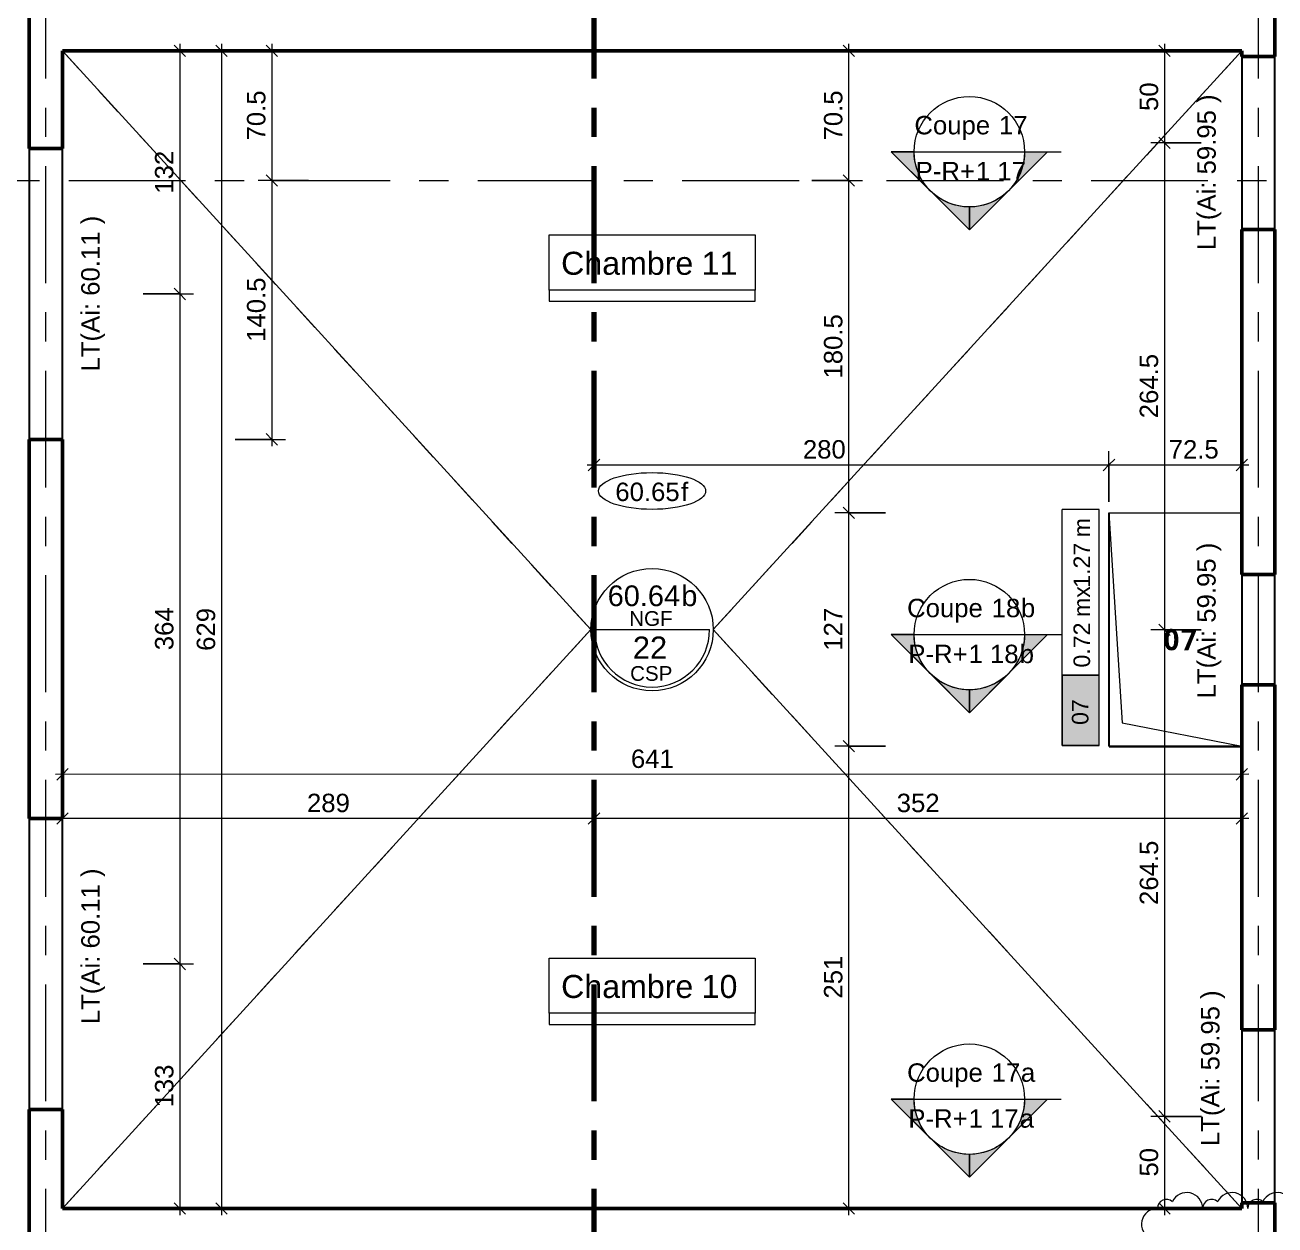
# Model space of a CAD drawing. Header units: metres. Extents: x 399 to 3028, y -427 to 863.
# Drawn here: x 434.03 to 440.82, y -405.79 to -399.27 of the extents above; entities that cross this region are included whole.
import ezdxf

# ---------------------------------------------------------------- set-up
doc = ezdxf.new("R2010")
doc.units = ezdxf.units.M
doc.linetypes.add('Ligne de quadrillage', pattern=[1.11125, 0.635, -0.15875, 0.15875, -0.15875])
doc.linetypes.add('Tiret', pattern=[0.3175, 0.15875, -0.15875])
for name, color, linetype, lineweight in [('02-Gaines numerotées_Stylo_No__83', 7, 'Continuous', 18), ('A-ANNO-DIMS', 211, 'Continuous', 9), ('A-ANNO-DIMS-50', 211, 'Continuous', 9), ('A-DETL', 90, 'Continuous', 18), ('A-DETL-GENF', 92, 'Continuous', 18), ('A-FLOR', 192, 'Continuous', 18), ('A-GENM', 13, 'Continuous', 18), ('A-GENM-IDEN', 13, 'Continuous', 18), ('A-WALL', 113, 'Continuous', 18), ('G-ANNO-DIMS', 111, 'Continuous', 9), ('G-ANNO-REVC', 71, 'Continuous', 9), ('G-ANNO-SYMB', 111, 'Continuous', 9), ('G-ANNO-TEXT', 231, 'Continuous', 9), ('R_1 - Openings_dwg', 8, 'Continuous', 18), ('S-FLOR-SYMB', 171, 'Continuous', 9), ('S-GRID', 1, 'Continuous', 9)]:
    doc.layers.add(name, color=color, linetype=linetype, lineweight=lineweight)
doc.styles.add('Arial', font='arial.ttf', dxfattribs={"height": 0.1})
doc.styles.add('Arial_10', font='arial.ttf', dxfattribs={"height": 0.12})
doc.styles.add('Arial_11', font='arial.ttf', dxfattribs={"height": 0.125})
doc.styles.add('Arial_6', font='arial.ttf', dxfattribs={"height": 0.09})
doc.styles.add('Arial_8', font='arial.ttf', dxfattribs={"height": 0.0016})
doc.styles.add('Arial_9', font='arial.ttf', dxfattribs={"height": 0.1125})
doc.styles.add('Malgun Gothic Semilight_B', font='', dxfattribs={"height": 0.115})
doc.styles.get('Malgun Gothic Semilight_B').set_extended_font_data('Malgun Gothic Semilight', bold=True)
doc.dimstyles.new('AES-_COTATION_1_50', dxfattribs={"dimscale": 0.3048, "dimtxt": 0.102026, "dimasz": 0.205052, "dimexe": 0.246063, "dimexo": 0.0625, "dimgap": 0.016404, "dimtad": 1, "dimdec": 1, "dimlfac": 100, "dimrnd": 0.5, "dimdsep": 46, "dimtxsty": 'Arial', "dimblk1": 'OBLIQUE', "dimblk2": 'OBLIQUE', "dimsah": 1, "dimcen": 0.09, "dimdle": 0.123031, "dimazin": 0, "dimtfac": 1, "dimtdec": 4, "dimtix": 1, "dimtmove": 0, "dimatfit": 3, "dimfxl": 0.656168, "dimfxlon": 1, "dimtvp": 1, "dimtolj": 1, "dimtzin": 0, "dimarcsym": 2})
doc.dimstyles.new('AES-_COTATION_1_50_1', dxfattribs={"dimscale": 0.3048, "dimtxt": 0.102026, "dimasz": 0.205052, "dimexe": 0.246063, "dimexo": 0.0625, "dimgap": 0.016404, "dimtad": 1, "dimdec": 1, "dimlfac": 100, "dimrnd": 0.5, "dimdsep": 46, "dimtxsty": 'Arial', "dimblk1": 'OBLIQUE', "dimblk2": 'OBLIQUE', "dimsah": 1, "dimcen": 0.09, "dimdle": 0.123031, "dimazin": 0, "dimtfac": 1, "dimtdec": 4, "dimtix": 1, "dimtmove": 2, "dimatfit": 3, "dimfxl": 0.656168, "dimfxlon": 1, "dimtvp": 1, "dimtolj": 1, "dimtzin": 0, "dimarcsym": 2})
doc.dimstyles.new('AES-_COTATION_1_50_2', dxfattribs={"dimscale": 0.3048, "dimtxt": 0.102026, "dimasz": 0.205052, "dimexe": 0.246063, "dimexo": 0.0625, "dimgap": 0.016404, "dimtad": 1, "dimdec": 1, "dimlfac": 100, "dimrnd": 0.5, "dimdsep": 46, "dimtxsty": 'Arial', "dimblk1": 'OBLIQUE', "dimblk2": 'OBLIQUE', "dimsah": 1, "dimcen": 0.09, "dimdle": 0.123031, "dimazin": 0, "dimtfac": 1, "dimtdec": 4, "dimtix": 1, "dimtmove": 0, "dimatfit": 3, "dimfxl": 0.656168, "dimfxlon": 1, "dimtvp": 1, "dimtolj": 1, "dimtzin": 0, "dimarcsym": 2})
doc.dimstyles.new('AES-_COTATION_1_50_3', dxfattribs={"dimscale": 0.3048, "dimtxt": 0.102026, "dimasz": 0.205052, "dimexe": 0.246063, "dimexo": 0.0625, "dimgap": 0.016404, "dimtad": 1, "dimdec": 1, "dimlfac": 100, "dimrnd": 0.5, "dimdsep": 46, "dimtxsty": 'Arial', "dimblk1": 'OBLIQUE', "dimblk2": 'OBLIQUE', "dimsah": 1, "dimcen": 0.09, "dimdle": 0.123031, "dimazin": 0, "dimtfac": 1, "dimtdec": 4, "dimtix": 1, "dimtmove": 0, "dimatfit": 3, "dimfxl": 0.656168, "dimfxlon": 1, "dimtvp": 1, "dimtolj": 1, "dimtzin": 0, "dimarcsym": 2})

# ---------------------------------------------------------------- blocks, each defined once
blk = doc.blocks.new('VAU_Réservation_Rectangulaire1 - VAU_Réservation_Rectangulaire-1303290-AES_EXE_BET_TZ_R_1_COF_0100-Plan coffrage PH R_1 Diffusion')
at = {"layer": 'A-DETL-GENF'}
for p, q in [((-0.3613, 0.6342), (-0.3613, -0.6342)), ((-0.3613, 0.6342), (0.3613, 0.6342)), ((0.3613, 0.6342), (-0.3613, 0.6342)), ((-0.3613, 0.6342), (-0.3613, -0.6342)), ((-0.289, 0.5074), (0.3613, 0.6342)), ((0.3613, 0.6342), (0.3613, -0.6342)), ((-0.3613, -0.6342), (-0.289, 0.5074)), ((-0.3613, -0.6342), (0.3613, -0.6342))]:
    blk.add_line(p, q, dxfattribs=at)
blk = doc.blocks.new('R_1 - Openings_dwg-817627-AES_EXE_BET_TZ_R_1_COF_0100-Plan coffrage PH R_1 Diffusion')
at = {"layer": '02-Gaines numerotées_Stylo_No__83', "flags": 128}
blk.add_lwpolyline([(729.415, -273.4538), (730.1232, -273.3063), (729.8645, -272.0645), (729.1564, -272.212)], close=True, dxfattribs=at)
at = {"layer": 'A-DETL', "linetype": 'Tiret', "flags": 128}
blk.add_lwpolyline([(729.415, -273.4538), (730.1232, -273.3063), (729.8645, -272.0645), (729.1564, -272.212)], close=True, dxfattribs=at)
at = {"layer": '02-Gaines numerotées_Stylo_No__83', "char_height": 0.115, "attachment_point": 1, "rotation": 11.76477, "line_spacing_factor": 1.113779, "style": 'Malgun Gothic Semilight_B'}
for s, insert, width in [('\\fMalgun Gothic Semilight|b1|i0|c178|p34|;7', (729.6676, -272.7481), 0.101438), ('\\fMalgun Gothic Semilight|b1|i0|c178|p34|;0', (729.5749, -272.7674), 0.104512)]:
    blk.add_mtext(s, dxfattribs=dict(at, insert=insert, width=width))
at = {"layer": 'A-DETL', "color": 7, "linetype": 'Tiret', "char_height": 0.115, "attachment_point": 1, "rotation": 11.76477, "line_spacing_factor": 1.113779, "style": 'Malgun Gothic Semilight_B'}
for s, insert, width in [('\\fMalgun Gothic Semilight|b1|i0|c178|p34|;7', (729.6676, -272.7481), 0.101438), ('\\fMalgun Gothic Semilight|b1|i0|c178|p34|;0', (729.5749, -272.7674), 0.104512)]:
    blk.add_mtext(s, dxfattribs=dict(at, insert=insert, width=width))
blk = doc.blocks.new('AES-Etiquette Dalle CSP brut vide - Dalle bidirectionnelle-1792520-AES_EXE_BET_TZ_R_1_COF_0100-Plan coffrage PH R_1 Diffusion')
at = {"layer": 'S-FLOR-SYMB'}
blk.add_line((-0.00624, 0), (0.00624, 0), dxfattribs=at)
blk.add_circle((0, 0), 0.00665, dxfattribs=at)
blk.add_arc((0, 0), 0.00624, 180, 360, dxfattribs=at)
at = {"layer": 'S-FLOR-SYMB', "char_height": 0.0016, "attachment_point": 1, "style": 'Arial_8'}
for s, insert, width in [('NGF', (-0.00249, 0.00201), 0.0058523), ('CSP', (-0.00239, -0.00396), 0.005692)]:
    blk.add_mtext(s, dxfattribs=dict(at, insert=insert, width=width))
blk = doc.blocks.new('DIMBLOCK91-AES_EXE_BET_TZ_R_1_COF_0100-Plan coffrage PH R_1 Diffusion')
at = {"layer": 'A-ANNO-DIMS-50', "transparency": 16777216}
for p, q in [((434.8687, -399.3747), (434.8688, -400.7331)), ((435.0687, -399.4122), (434.7937, -399.4122)), ((434.8687, -399.4122), (434.8375, -399.3809)), ((434.8687, -399.4122), (434.9, -399.4434)), ((434.8687, -399.4122), (435.0687, -399.4122)), ((434.6688, -400.7331), (434.9438, -400.7331)), ((434.8688, -400.7331), (434.6688, -400.7331)), ((434.8688, -400.7331), (434.8375, -400.7018)), ((434.8688, -400.7331), (434.9, -400.7643))]:
    blk.add_line(p, q, dxfattribs=at)
at = {"layer": 'A-ANNO-DIMS-50', "color": 0, "transparency": 16777216, "insert": (434.7339, -400.188), "char_height": 0.1, "width": 0.276883, "attachment_point": 1, "rotation": 90, "line_spacing_factor": 0.941778, "style": 'Arial'}
blk.add_mtext('132', dxfattribs=at)
blk = doc.blocks.new('_Oblique')
at = {"color": 0, "linetype": 'ByBlock', "lineweight": -2}
blk.add_line((-0.5, -0.5), (0.5, 0.5), dxfattribs=at)
blk = doc.blocks.new('DIMBLOCK92-AES_EXE_BET_TZ_R_1_COF_0100-Plan coffrage PH R_1 Diffusion')
at = {"layer": 'A-ANNO-DIMS-50', "transparency": 16777216}
for p, q in [((434.6688, -400.7331), (434.9438, -400.7331)), ((434.8688, -400.7331), (434.6688, -400.7331)), ((434.8688, -400.7331), (434.8375, -400.7018)), ((434.8688, -400.7331), (434.8688, -404.3731)), ((434.8688, -400.7331), (434.9, -400.7643)), ((434.6688, -404.3731), (434.9438, -404.3731)), ((434.8688, -404.3731), (434.6688, -404.3731)), ((434.8688, -404.3731), (434.8376, -404.3418)), ((434.8688, -404.3731), (434.9001, -404.4043))]:
    blk.add_line(p, q, dxfattribs=at)
at = {"layer": 'A-ANNO-DIMS-50', "color": 0, "transparency": 16777216, "insert": (434.734, -402.6684), "char_height": 0.1, "width": 0.276883, "attachment_point": 1, "rotation": 90, "line_spacing_factor": 0.941778, "style": 'Arial'}
blk.add_mtext('364', dxfattribs=at)
blk = doc.blocks.new('DIMBLOCK93-AES_EXE_BET_TZ_R_1_COF_0100-Plan coffrage PH R_1 Diffusion')
at = {"layer": 'A-ANNO-DIMS-50', "transparency": 16777216}
for p, q in [((434.6688, -404.3731), (434.9438, -404.3731)), ((434.8688, -404.3731), (434.6688, -404.3731)), ((434.8688, -404.3731), (434.8376, -404.3418)), ((434.8688, -404.3731), (434.8688, -405.7386)), ((434.8688, -404.3731), (434.9001, -404.4043)), ((434.8688, -405.7011), (434.8376, -405.6699)), ((435.0688, -405.7011), (434.7938, -405.7011)), ((434.8688, -405.7011), (434.9001, -405.7324)), ((434.8688, -405.7011), (435.0688, -405.7011))]:
    blk.add_line(p, q, dxfattribs=at)
at = {"layer": 'A-ANNO-DIMS-50', "color": 0, "transparency": 16777216, "insert": (434.734, -405.1525), "char_height": 0.1, "width": 0.276883, "attachment_point": 1, "rotation": 90, "line_spacing_factor": 0.941778, "style": 'Arial'}
blk.add_mtext('133', dxfattribs=at)
blk = doc.blocks.new('DIMBLOCK110-AES_EXE_BET_TZ_R_1_COF_0100-Plan coffrage PH R_1 Diffusion')
at = {"layer": 'A-ANNO-DIMS-50', "transparency": 16777216}
for p, q in [((440.2204, -399.3746), (440.2204, -399.9122)), ((440.4204, -399.4121), (440.1454, -399.4121)), ((440.2204, -399.4121), (440.1891, -399.3808)), ((440.2204, -399.4121), (440.2516, -399.4433)), ((440.2204, -399.4121), (440.4204, -399.4121)), ((440.4204, -399.9122), (440.1454, -399.9122)), ((440.2204, -399.9122), (440.1891, -399.8809)), ((440.2204, -399.9122), (440.2516, -399.9434)), ((440.2204, -399.9122), (440.4204, -399.9122))]:
    blk.add_line(p, q, dxfattribs=at)
at = {"layer": 'A-ANNO-DIMS-50', "color": 0, "transparency": 16777216, "insert": (440.0856, -399.739), "char_height": 0.1, "width": 0.184588, "attachment_point": 1, "rotation": 90, "line_spacing_factor": 0.941778, "style": 'Arial'}
blk.add_mtext('50', dxfattribs=at)
blk = doc.blocks.new('DIMBLOCK111-AES_EXE_BET_TZ_R_1_COF_0100-Plan coffrage PH R_1 Diffusion')
at = {"layer": 'A-ANNO-DIMS-50', "transparency": 16777216}
for p, q in [((440.4204, -399.9122), (440.1454, -399.9122)), ((440.2204, -399.9122), (440.1891, -399.8809)), ((440.2204, -399.9122), (440.2204, -402.5573)), ((440.2204, -399.9122), (440.2516, -399.9434)), ((440.2204, -399.9122), (440.4204, -399.9122)), ((440.4204, -402.5573), (440.1454, -402.5573)), ((440.2204, -402.5573), (440.1892, -402.5261)), ((440.2204, -402.5573), (440.2517, -402.5886)), ((440.2204, -402.5573), (440.4204, -402.5573))]:
    blk.add_line(p, q, dxfattribs=at)
at = {"layer": 'A-ANNO-DIMS-50', "color": 0, "transparency": 16777216, "insert": (440.0856, -401.4082), "char_height": 0.1, "width": 0.416266, "attachment_point": 1, "rotation": 90, "line_spacing_factor": 0.941778, "style": 'Arial'}
blk.add_mtext('264.5', dxfattribs=at)
blk = doc.blocks.new('DIMBLOCK112-AES_EXE_BET_TZ_R_1_COF_0100-Plan coffrage PH R_1 Diffusion')
at = {"layer": 'A-ANNO-DIMS-50', "transparency": 16777216}
for p, q in [((440.4204, -402.5573), (440.1454, -402.5573)), ((440.2204, -402.5573), (440.1892, -402.5261)), ((440.2204, -402.5573), (440.2205, -405.2011)), ((440.2204, -402.5573), (440.2517, -402.5886)), ((440.2204, -402.5573), (440.4204, -402.5573)), ((440.4205, -405.2011), (440.1455, -405.2011)), ((440.2205, -405.2011), (440.1892, -405.1699)), ((440.2205, -405.2011), (440.2517, -405.2324)), ((440.2205, -405.2011), (440.4205, -405.2011))]:
    blk.add_line(p, q, dxfattribs=at)
at = {"layer": 'A-ANNO-DIMS-50', "color": 0, "transparency": 16777216, "insert": (440.0856, -404.0527), "char_height": 0.1, "width": 0.416266, "attachment_point": 1, "rotation": 90, "line_spacing_factor": 0.941778, "style": 'Arial'}
blk.add_mtext('264.5', dxfattribs=at)
blk = doc.blocks.new('DIMBLOCK113-AES_EXE_BET_TZ_R_1_COF_0100-Plan coffrage PH R_1 Diffusion')
at = {"layer": 'A-ANNO-DIMS-50', "transparency": 16777216}
for p, q in [((440.4205, -405.2011), (440.1455, -405.2011)), ((440.2205, -405.2011), (440.1892, -405.1699)), ((440.2205, -405.2011), (440.2205, -405.7385)), ((440.2205, -405.2011), (440.2517, -405.2324)), ((440.2205, -405.2011), (440.4205, -405.2011)), ((440.2205, -405.701), (440.1892, -405.6698)), ((440.4205, -405.701), (440.1455, -405.701)), ((440.2205, -405.701), (440.2517, -405.7323)), ((440.2205, -405.701), (440.4205, -405.701))]:
    blk.add_line(p, q, dxfattribs=at)
at = {"layer": 'A-ANNO-DIMS-50', "color": 0, "transparency": 16777216, "insert": (440.0856, -405.528), "char_height": 0.1, "width": 0.184588, "attachment_point": 1, "rotation": 90, "line_spacing_factor": 0.941778, "style": 'Arial'}
blk.add_mtext('50', dxfattribs=at)
blk = doc.blocks.new('DIMBLOCK132-AES_EXE_BET_TZ_R_1_COF_0100-Plan coffrage PH R_1 Diffusion')
at = {"layer": 'A-ANNO-DIMS-50', "transparency": 16777216}
for p, q in [((434.2308, -403.5428), (434.2308, -403.2678)), ((434.2308, -403.3428), (434.2621, -403.3116)), ((440.6408, -403.5427), (440.6408, -403.2677)), ((440.6408, -403.3427), (440.6721, -403.3115)), ((440.6783, -403.3427), (434.1933, -403.3428)), ((434.2308, -403.3428), (434.1996, -403.3741)), ((434.2308, -403.3428), (434.2308, -403.5428)), ((440.6408, -403.3427), (440.6096, -403.374)), ((440.6408, -403.3427), (440.6408, -403.5427))]:
    blk.add_line(p, q, dxfattribs=at)
at = {"layer": 'A-ANNO-DIMS-50', "color": 0, "transparency": 16777216, "insert": (437.3204, -403.208), "char_height": 0.1, "width": 0.276883, "attachment_point": 1, "rotation": 0.00085, "line_spacing_factor": 0.941778, "style": 'Arial'}
blk.add_mtext('641', dxfattribs=at)
blk = doc.blocks.new('DIMBLOCK134-AES_EXE_BET_TZ_R_1_COF_0100-Plan coffrage PH R_1 Diffusion')
at = {"layer": 'A-ANNO-DIMS-50', "transparency": 16777216}
for p, q in [((435.0955, -399.3747), (435.0956, -405.7386)), ((435.2955, -399.4122), (435.0205, -399.4122)), ((435.0955, -399.4122), (435.0642, -399.3809)), ((435.0955, -399.4122), (435.1267, -399.4434)), ((435.0955, -399.4122), (435.2955, -399.4122)), ((435.0956, -405.7011), (435.0643, -405.6699)), ((435.2956, -405.7011), (435.0206, -405.7011)), ((435.0956, -405.7011), (435.1268, -405.7324)), ((435.0956, -405.7011), (435.2956, -405.7011))]:
    blk.add_line(p, q, dxfattribs=at)
at = {"layer": 'A-ANNO-DIMS-50', "color": 0, "transparency": 16777216, "insert": (434.9607, -402.672), "char_height": 0.1, "width": 0.276883, "attachment_point": 1, "rotation": 90, "line_spacing_factor": 0.941778, "style": 'Arial'}
blk.add_mtext('629', dxfattribs=at)
blk = doc.blocks.new('Coupe - M_Section Head - Filled-24181-AES_EXE_BET_TZ_R_1_COF_0100-Plan coffrage PH R_1 Diffusion')
at = {"layer": 'G-ANNO-SYMB'}
h = blk.add_hatch(color=256, dxfattribs=at)
edge = h.paths.add_edge_path()
edge.add_line((-0.006, 0.00849), (-0.006, 0.006))
edge.add_arc((-0.006, 0), 0.006, 90, 135)
edge.add_line((-0.01024, 0.00424), (-0.006, 0.00849))
h = blk.add_hatch(color=256, dxfattribs=at)
edge = h.paths.add_edge_path()
edge.add_line((-0.006, 0.00849), (-0.00176, 0.00424))
edge.add_arc((-0.006, 0), 0.006, 45, 90)
edge.add_line((-0.006, 0.006), (-0.006, 0.00849))
h = blk.add_hatch(color=256, dxfattribs=at)
edge = h.paths.add_edge_path()
edge.add_line((-0.01449, 0), (-0.01024, 0.00424))
edge.add_arc((-0.006, 0), 0.006, 135, 180)
edge.add_line((-0.012, 0), (-0.01449, 0))
h = blk.add_hatch(color=256, dxfattribs=at)
edge = h.paths.add_edge_path()
edge.add_line((0.00249, 0), (0, 0))
edge.add_arc((-0.006, 0), 0.006, 360, 405)
edge.add_line((-0.00176, 0.00424), (0.00249, 0))
at = {"layer": 'G-ANNO-SYMB', "lineweight": 18}
for p, q in [((-0.006, 0.00849), (-0.01449, 0)), ((-0.006, 0.00849), (-0.01024, 0.00424)), ((-0.006, 0.00849), (0.00249, 0)), ((-0.006, 0.006), (-0.006, 0.00849)), ((-0.006, 0.00849), (-0.006, 0.006)), ((-0.00176, 0.00424), (-0.006, 0.00849)), ((-0.01024, 0.00424), (-0.01449, 0)), ((0.00249, 0), (-0.00176, 0.00424)), ((-0.01449, 0), (-0.012, 0)), ((0, 0), (0.00249, 0)), ((-0.012, 0), (-0.01449, 0)), ((0, 0), (0.00249, 0))]:
    blk.add_line(p, q, dxfattribs=at)
for start, end in [(360, 180), (90, 135), (45, 90), (135, 180), (360, 45), (180, 360)]:
    blk.add_arc((-0.006, 0), 0.006, start, end, dxfattribs=at)
blk = doc.blocks.new('ETQ_SOL_Rectangulaire - RSV_Rect_HZ-1265007-AES_EXE_BET_TZ_R_1_COF_0100-Plan coffrage PH R_1 Diffusion')
at = {"layer": 'A-GENM-IDEN', "lineweight": 9}
blk.add_hatch(color=256, dxfattribs=at).paths.add_polyline_path([(0, -0.002), (-0.00765, -0.002), (-0.00765, 0.002), (0, 0.002)])
at = {"layer": 'A-GENM-IDEN'}
for p, q in [((-0.00765, -0.002), (-0.00765, 0.002)), ((-0.00765, 0.002), (0.01798, 0.002)), ((0, 0.002), (-0.00765, 0.002)), ((-0.00765, 0.002), (-0.00765, -0.002)), ((0, 0.002), (0, -0.002)), ((0, -0.002), (0, 0.002)), ((0.01798, -0.002), (0.01798, 0.002)), ((-0.00765, -0.002), (0.01798, -0.002)), ((-0.00765, -0.002), (0, -0.002))]:
    blk.add_line(p, q, dxfattribs=at)
blk = doc.blocks.new('DIMBLOCK642-AES_EXE_BET_TZ_R_1_COF_0100-Plan coffrage PH R_1 Diffusion')
at = {"layer": 'A-ANNO-DIMS-50', "transparency": 16777216}
for p, q in [((437.1201, -403.783), (437.1201, -403.508)), ((440.6408, -403.7829), (440.6408, -403.5079)), ((437.1201, -403.583), (437.0888, -403.6142)), ((437.1201, -403.583), (437.1513, -403.5517)), ((440.6783, -403.5829), (437.1201, -403.583)), ((437.1201, -403.583), (437.1201, -403.783)), ((440.6408, -403.5829), (440.6096, -403.6142)), ((440.6408, -403.5829), (440.6721, -403.5517)), ((440.6408, -403.5829), (440.6408, -403.7829))]:
    blk.add_line(p, q, dxfattribs=at)
at = {"layer": 'A-ANNO-DIMS-50', "color": 0, "transparency": 16777216, "insert": (438.7651, -403.4481), "char_height": 0.1, "width": 0.276883, "attachment_point": 1, "rotation": 0.00085, "line_spacing_factor": 0.941778, "style": 'Arial'}
blk.add_mtext('352', dxfattribs=at)
blk = doc.blocks.new('DIMBLOCK643-AES_EXE_BET_TZ_R_1_COF_0100-Plan coffrage PH R_1 Diffusion')
at = {"layer": 'A-ANNO-DIMS-50', "transparency": 16777216}
for p, q in [((434.2308, -403.783), (434.2308, -403.508)), ((437.1201, -403.783), (437.1201, -403.508)), ((437.1201, -403.583), (434.1933, -403.583)), ((434.2308, -403.583), (434.1996, -403.6143)), ((434.2308, -403.583), (434.2621, -403.5518)), ((434.2308, -403.583), (434.2308, -403.783)), ((437.1201, -403.583), (437.0888, -403.6142)), ((437.1201, -403.583), (437.1513, -403.5517)), ((437.1201, -403.583), (437.1201, -403.783))]:
    blk.add_line(p, q, dxfattribs=at)
at = {"layer": 'A-ANNO-DIMS-50', "color": 0, "transparency": 16777216, "insert": (435.5601, -403.4482), "char_height": 0.1, "width": 0.276883, "attachment_point": 1, "rotation": 0.00085, "line_spacing_factor": 0.941778, "style": 'Arial'}
blk.add_mtext('289', dxfattribs=at)
blk = doc.blocks.new('DIMBLOCK814-AES_EXE_BET_TZ_R_1_COF_0100-Plan coffrage PH R_1 Diffusion')
at = {"layer": 'A-ANNO-DIMS-50', "transparency": 16777216}
for p, q in [((438.5045, -403.1902), (438.4732, -403.1589)), ((438.7045, -403.1902), (438.4295, -403.1902)), ((438.5045, -405.7386), (438.5045, -403.1902)), ((438.5045, -403.1902), (438.5357, -403.2214)), ((438.5045, -403.1902), (438.7045, -403.1902)), ((438.5045, -405.7011), (438.4733, -405.6698)), ((438.3045, -405.7011), (438.5795, -405.7011)), ((438.5045, -405.7011), (438.3045, -405.7011)), ((438.5045, -405.7011), (438.5358, -405.7323))]:
    blk.add_line(p, q, dxfattribs=at)
at = {"layer": 'A-ANNO-DIMS-50', "color": 0, "transparency": 16777216, "insert": (438.3697, -404.561), "char_height": 0.1, "width": 0.276883, "attachment_point": 1, "rotation": 90, "line_spacing_factor": 0.941778, "style": 'Arial'}
blk.add_mtext('251', dxfattribs=at)
blk = doc.blocks.new('DIMBLOCK815-AES_EXE_BET_TZ_R_1_COF_0100-Plan coffrage PH R_1 Diffusion')
at = {"layer": 'A-ANNO-DIMS-50', "transparency": 16777216}
for p, q in [((438.5045, -401.9218), (438.4732, -401.8905)), ((438.7045, -401.9218), (438.4295, -401.9218)), ((438.5045, -403.1902), (438.5045, -401.9218)), ((438.5045, -401.9218), (438.5357, -401.953)), ((438.5045, -401.9218), (438.7045, -401.9218)), ((438.5045, -403.1902), (438.4732, -403.1589)), ((438.7045, -403.1902), (438.4295, -403.1902)), ((438.5045, -403.1902), (438.5357, -403.2214)), ((438.5045, -403.1902), (438.7045, -403.1902))]:
    blk.add_line(p, q, dxfattribs=at)
at = {"layer": 'A-ANNO-DIMS-50', "color": 0, "transparency": 16777216, "insert": (438.3697, -402.6713), "char_height": 0.1, "width": 0.276883, "attachment_point": 1, "rotation": 90, "line_spacing_factor": 0.941778, "style": 'Arial'}
blk.add_mtext('127', dxfattribs=at)
blk = doc.blocks.new('DIMBLOCK816-AES_EXE_BET_TZ_R_1_COF_0100-Plan coffrage PH R_1 Diffusion')
at = {"layer": 'A-ANNO-DIMS-50', "transparency": 16777216}
for p, q in [((438.3044, -400.1161), (438.5794, -400.1161)), ((438.5044, -400.1161), (438.3044, -400.1161)), ((438.5044, -400.1161), (438.4732, -400.0849)), ((438.5045, -401.9218), (438.5044, -400.1161)), ((438.5044, -400.1161), (438.5357, -400.1474)), ((438.5045, -401.9218), (438.4732, -401.8905)), ((438.7045, -401.9218), (438.4295, -401.9218)), ((438.5045, -401.9218), (438.5357, -401.953)), ((438.5045, -401.9218), (438.7045, -401.9218))]:
    blk.add_line(p, q, dxfattribs=at)
at = {"layer": 'A-ANNO-DIMS-50', "color": 0, "transparency": 16777216, "insert": (438.3696, -401.1924), "char_height": 0.1, "width": 0.416266, "attachment_point": 1, "rotation": 90, "line_spacing_factor": 0.941778, "style": 'Arial'}
blk.add_mtext('180.5', dxfattribs=at)
blk = doc.blocks.new('DIMBLOCK817-AES_EXE_BET_TZ_R_1_COF_0100-Plan coffrage PH R_1 Diffusion')
at = {"layer": 'A-ANNO-DIMS-50', "transparency": 16777216}
for p, q in [((438.5044, -400.1161), (438.5044, -399.3746)), ((438.3044, -399.4121), (438.5794, -399.4121)), ((438.5044, -399.4121), (438.3044, -399.4121)), ((438.5044, -399.4121), (438.4732, -399.3809)), ((438.5044, -399.4121), (438.5357, -399.4434)), ((438.3044, -400.1161), (438.5794, -400.1161)), ((438.5044, -400.1161), (438.3044, -400.1161)), ((438.5044, -400.1161), (438.4732, -400.0849)), ((438.5044, -400.1161), (438.5357, -400.1474))]:
    blk.add_line(p, q, dxfattribs=at)
at = {"layer": 'A-ANNO-DIMS-50', "color": 0, "transparency": 16777216, "insert": (438.3696, -399.8991), "char_height": 0.1, "width": 0.323972, "attachment_point": 1, "rotation": 90, "line_spacing_factor": 0.941778, "style": 'Arial'}
blk.add_mtext('70.5', dxfattribs=at)
blk = doc.blocks.new('DIMBLOCK827-AES_EXE_BET_TZ_R_1_COF_0100-Plan coffrage PH R_1 Diffusion')
at = {"layer": 'A-ANNO-DIMS-50', "transparency": 16777216}
for p, q in [((437.12, -401.462), (437.12, -401.737)), ((437.12, -401.662), (437.12, -401.462)), ((439.9182, -401.8619), (439.9182, -401.5869)), ((437.0825, -401.662), (439.9182, -401.6619)), ((437.12, -401.662), (437.0888, -401.6932)), ((437.12, -401.662), (437.1513, -401.6307)), ((439.9182, -401.6619), (439.887, -401.6932)), ((439.9182, -401.6619), (439.9495, -401.6307)), ((439.9182, -401.6619), (439.9182, -401.8619))]:
    blk.add_line(p, q, dxfattribs=at)
at = {"layer": 'A-ANNO-DIMS-50', "color": 0, "transparency": 16777216, "insert": (438.255, -401.5271), "char_height": 0.1, "width": 0.276883, "attachment_point": 1, "rotation": 0.00085, "line_spacing_factor": 0.941778, "style": 'Arial'}
blk.add_mtext('280', dxfattribs=at)
blk = doc.blocks.new('DIMBLOCK828-AES_EXE_BET_TZ_R_1_COF_0100-Plan coffrage PH R_1 Diffusion')
at = {"layer": 'A-ANNO-DIMS-50', "transparency": 16777216}
for p, q in [((440.6408, -401.4619), (440.6408, -401.7369)), ((440.6408, -401.6619), (440.6408, -401.4619)), ((439.9182, -401.8619), (439.9182, -401.5869)), ((439.9182, -401.6619), (439.887, -401.6932)), ((439.9182, -401.6619), (439.9495, -401.6307)), ((439.9182, -401.6619), (440.6783, -401.6619)), ((439.9182, -401.6619), (439.9182, -401.8619)), ((440.6408, -401.6619), (440.6095, -401.6932)), ((440.6408, -401.6619), (440.672, -401.6307))]:
    blk.add_line(p, q, dxfattribs=at)
at = {"layer": 'A-ANNO-DIMS-50', "color": 0, "transparency": 16777216, "insert": (440.2431, -401.5271), "char_height": 0.1, "width": 0.323972, "attachment_point": 1, "rotation": 0.00085, "line_spacing_factor": 0.941778, "style": 'Arial'}
blk.add_mtext('72.5', dxfattribs=at)
blk = doc.blocks.new('DIMBLOCK840-AES_EXE_BET_TZ_R_1_COF_0100-Plan coffrage PH R_1 Diffusion')
at = {"layer": 'A-ANNO-DIMS-50', "transparency": 16777216}
for p, q in [((435.3687, -399.3747), (435.3688, -400.1161)), ((435.5687, -399.4122), (435.2937, -399.4122)), ((435.3687, -399.4122), (435.3375, -399.3809)), ((435.3687, -399.4122), (435.4, -399.4434)), ((435.3687, -399.4122), (435.5687, -399.4122)), ((435.5688, -400.1161), (435.2938, -400.1161)), ((435.3688, -400.1161), (435.3375, -400.0849)), ((435.3688, -400.1161), (435.4, -400.1474)), ((435.3688, -400.1161), (435.5688, -400.1161))]:
    blk.add_line(p, q, dxfattribs=at)
at = {"layer": 'A-ANNO-DIMS-50', "color": 0, "transparency": 16777216, "insert": (435.2339, -399.8991), "char_height": 0.1, "width": 0.323972, "attachment_point": 1, "rotation": 90, "line_spacing_factor": 0.941778, "style": 'Arial'}
blk.add_mtext('70.5', dxfattribs=at)
blk = doc.blocks.new('DIMBLOCK841-AES_EXE_BET_TZ_R_1_COF_0100-Plan coffrage PH R_1 Diffusion')
at = {"layer": 'A-ANNO-DIMS-50', "transparency": 16777216}
for p, q in [((435.5688, -400.1161), (435.2938, -400.1161)), ((435.3688, -400.1161), (435.3375, -400.0849)), ((435.3688, -400.1161), (435.3688, -401.5606)), ((435.3688, -400.1161), (435.4, -400.1474)), ((435.3688, -400.1161), (435.5688, -400.1161)), ((435.1688, -401.5231), (435.4438, -401.5231)), ((435.3688, -401.5231), (435.1688, -401.5231)), ((435.3688, -401.5231), (435.3375, -401.4918)), ((435.3688, -401.5231), (435.4, -401.5543))]:
    blk.add_line(p, q, dxfattribs=at)
at = {"layer": 'A-ANNO-DIMS-50', "color": 0, "transparency": 16777216, "insert": (435.2339, -400.993), "char_height": 0.1, "width": 0.416266, "attachment_point": 1, "rotation": 90, "line_spacing_factor": 0.941778, "style": 'Arial'}
blk.add_mtext('140.5', dxfattribs=at)
blk = doc.blocks.new('Family - ___-1842584-AES_EXE_BET_TZ_R_1_COF_0100-Plan coffrage PH R_1 Diffusion')
at = {"layer": 'G-ANNO-REVC'}
for centre, radius, start, end in [((479.8463, -358.4104), 0.0861, 5.88238, 160.67362), ((479.9809, -358.3966), 0.0492, 54.07207, 185.88238), ((480.0909, -358.3852), 0.0861, 5.88238, 160.67362), ((479.4917, -358.447), 0.0492, 54.07207, 185.88238), ((479.6017, -358.4356), 0.0861, 5.88238, 160.67362), ((479.7363, -358.4218), 0.0492, 54.07207, 185.88238), ((479.4516, -358.5379), 0.0863, 95.88238, 250.67362)]:
    blk.add_arc(centre, radius, start, end, dxfattribs=at)

msp = doc.modelspace()

# ---------------------------------------------------------------- linework, layer by layer
at = {"layer": 'A-DETL', "color": 51}
for p, q in [((437.102, -402.5567), (434.2307, -399.4122)), ((437.7677, -402.5567), (440.6407, -399.4121)), ((437.102, -402.5567), (434.2308, -405.7011)), ((437.7677, -402.5567), (440.6408, -405.701))]:
    msp.add_line(p, q, dxfattribs=at)
at = {"layer": 'A-DETL', "linetype": 'Tiret'}
for p, q in [((437.102, -402.5567), (434.2307, -399.4122)), ((437.7677, -402.5567), (440.6407, -399.4121)), ((437.102, -402.5567), (434.2308, -405.7011)), ((437.7677, -402.5567), (440.6408, -405.701))]:
    msp.add_line(p, q, dxfattribs=at)
at = {"layer": 'A-DETL'}
for p, q in [((436.8756, -400.4122), (437.9956, -400.4122)), ((436.8756, -400.7122), (436.8756, -400.4122)), ((437.9956, -400.4122), (437.9956, -400.7122)), ((437.9956, -400.7122), (436.8756, -400.7122)), ((436.8756, -400.7122), (436.8756, -400.7722)), ((437.9956, -400.7122), (436.8756, -400.7122)), ((437.9956, -400.7722), (437.9956, -400.7122)), ((436.8756, -400.7722), (437.9956, -400.7722)), ((436.8756, -404.3411), (437.9956, -404.3411)), ((436.8756, -404.6411), (436.8756, -404.3411)), ((437.9956, -404.3411), (437.9956, -404.6411)), ((437.9956, -404.6411), (436.8756, -404.6411)), ((436.8756, -404.6411), (436.8756, -404.7011)), ((437.9956, -404.6411), (436.8756, -404.6411)), ((437.9956, -404.7011), (437.9956, -404.6411)), ((436.8756, -404.7011), (437.9956, -404.7011))]:
    msp.add_line(p, q, dxfattribs=at)
at = {"layer": 'A-DETL', "color": 51}
msp.add_ellipse((437.4356, -401.8034), major_axis=(0.2909, 0), ratio=0.343791, dxfattribs=at)
at = {"layer": 'A-DETL-GENF', "linetype": 'Tiret'}
for p, q in [((437.9956, -400.7122), (436.8756, -400.7122)), ((436.8756, -400.7122), (436.8756, -400.7722)), ((437.9956, -400.7722), (437.9956, -400.7122)), ((436.8756, -400.7722), (437.9956, -400.7722)), ((437.9956, -404.6411), (436.8756, -404.6411)), ((436.8756, -404.6411), (436.8756, -404.7011)), ((437.9956, -404.7011), (437.9956, -404.6411)), ((436.8756, -404.7011), (437.9956, -404.7011))]:
    msp.add_line(p, q, dxfattribs=at)
at = {"layer": 'A-FLOR', "color": 31, "lineweight": 25}
for p, q in [((440.8208, -406.2388), (440.8207, -395.8799)), ((434.2307, -399.4122), (440.6407, -399.4121)), ((434.2308, -405.7011), (434.2307, -399.4122)), ((440.6407, -399.4121), (440.6408, -405.701)), ((440.6408, -405.701), (434.2308, -405.7011))]:
    msp.add_line(p, q, dxfattribs=at)
at = {"layer": 'A-WALL', "color": 2, "lineweight": 50}
for p, q in [((434.0508, -399.9431), (434.0507, -398.6941)), ((440.8207, -399.2021), (440.8207, -399.4421)), ((440.6407, -399.4121), (434.2307, -399.4122)), ((434.2307, -399.4122), (434.2308, -399.9431)), ((440.6407, -399.4422), (440.6407, -399.4121)), ((440.8207, -399.4421), (440.6407, -399.4422)), ((434.2308, -399.9431), (434.0508, -399.9431)), ((440.6408, -400.3822), (440.8208, -400.3821)), ((440.6408, -402.2573), (440.6408, -400.3822)), ((440.8208, -400.3821), (440.8208, -402.2573)), ((434.0508, -403.5831), (434.0508, -401.5231)), ((434.0508, -401.5231), (434.2308, -401.5231)), ((434.2308, -401.5231), (434.2308, -403.5831)), ((440.8208, -402.2573), (440.6408, -402.2573)), ((440.6408, -404.7311), (440.6408, -402.8573)), ((440.6408, -402.8573), (440.8208, -402.8573)), ((440.8208, -402.8573), (440.8208, -404.7311)), ((434.2308, -403.5831), (434.0508, -403.5831)), ((440.8208, -404.7311), (440.6408, -404.7311)), ((434.0508, -406.412), (434.0508, -405.1631)), ((434.0508, -405.1631), (434.2308, -405.1631)), ((434.2308, -405.1631), (434.2308, -405.7011)), ((440.6408, -405.701), (440.6408, -405.6711)), ((440.6408, -405.6711), (440.8208, -405.6711)), ((440.8208, -405.6711), (440.8208, -405.9111)), ((434.2308, -405.7011), (440.6408, -405.701))]:
    msp.add_line(p, q, dxfattribs=at)
at = {"layer": 'A-WALL', "color": 3, "lineweight": 25}
for p, q in [((440.6407, -399.4422), (440.6408, -400.3822)), ((440.8208, -400.3821), (440.8207, -399.4421)), ((434.0508, -399.9431), (434.0508, -401.5231)), ((434.2308, -401.5231), (434.2308, -399.9431)), ((440.6408, -402.2573), (440.6408, -402.8573)), ((440.8208, -402.8573), (440.8208, -402.2573)), ((434.0508, -403.5831), (434.0508, -405.1631)), ((434.2308, -405.1631), (434.2308, -403.5831)), ((440.6408, -404.7311), (440.6408, -405.6711)), ((440.8208, -405.6711), (440.8208, -404.7311))]:
    msp.add_line(p, q, dxfattribs=at)
at = {"layer": 'G-ANNO-DIMS'}
for p, q in [((440.8207, -399.8775), (440.8207, -399.8775)), ((440.8207, -399.8775), (440.8207, -399.8775)), ((434.2308, -400.4154), (434.2308, -400.4154)), ((434.2308, -400.4154), (434.2308, -400.4154)), ((440.8208, -402.509), (440.8208, -402.509)), ((440.8208, -402.509), (440.8208, -402.509)), ((434.2308, -404.5965), (434.2308, -404.5965)), ((434.2308, -404.5965), (434.2308, -404.5965)), ((440.8208, -404.7311), (440.8208, -404.726)), ((440.8208, -404.7311), (440.8208, -404.7311))]:
    msp.add_line(p, q, dxfattribs=at)
at = {"layer": 'G-ANNO-SYMB', "lineweight": 18}
for p, q in [((438.8598, -399.9603), (439.4598, -399.9603)), ((438.8598, -402.5836), (439.4598, -402.5836)), ((438.8598, -405.1074), (439.4598, -405.1074))]:
    msp.add_line(p, q, dxfattribs=at)
at = {"layer": 'G-ANNO-SYMB'}
for p, q in [((439.4598, -399.9603), (439.658, -399.9603)), ((439.4598, -402.5836), (439.658, -402.5836)), ((439.4598, -405.1074), (439.658, -405.1074))]:
    msp.add_line(p, q, dxfattribs=at)
at = {"layer": 'S-GRID', "linetype": 'Ligne de quadrillage'}
for p, q in [((434.1411, -424.01), (434.1405, -380.1746)), ((440.7311, -424.0099), (440.7305, -380.1745)), ((427.5978, -400.1161), (470.4955, -400.1161))]:
    msp.add_line(p, q, dxfattribs=at)
at = {"layer": 'S-GRID', "linetype": 'Ligne de quadrillage', "lineweight": 100}
msp.add_line((437.1204, -424.01), (437.1197, -380.1745), dxfattribs=at)

# ---------------------------------------------------------------- block references
at = {"layer": 'A-GENM', "extrusion": (0, 0, -1), "rotation": 179.9991493376243}
msp.add_blockref('VAU_Réservation_Rectangulaire1 - VAU_Réservation_Rectangulaire-1303290-AES_EXE_BET_TZ_R_1_COF_0100-Plan coffrage PH R_1 Diffusion', (-440.2795, -402.556), dxfattribs=at)
at = {"layer": 'A-GENM-IDEN', "xscale": 49.99999999999996, "yscale": 49.99999999999996, "zscale": 49.99999999999996, "rotation": 89.99999999999991}
msp.add_blockref('ETQ_SOL_Rectangulaire - RSV_Rect_HZ-1265007-AES_EXE_BET_TZ_R_1_COF_0100-Plan coffrage PH R_1 Diffusion', (439.7647, -402.8031), dxfattribs=at)
at = {"layer": 'G-ANNO-REVC', "rotation": 354.117617010805}
msp.add_blockref('Family - ___-1842584-AES_EXE_BET_TZ_R_1_COF_0100-Plan coffrage PH R_1 Diffusion', (0, 0), dxfattribs=at)
at = {"layer": 'G-ANNO-SYMB', "lineweight": 18, "extrusion": (0, 0, -1), "rotation": 180}
for p, xscale, yscale, zscale in [((-439.4598, -399.9603), 49.99999999999997, 49.99999999999997, 49.99999999999997), ((-439.4598, -402.5836), 49.99999999999997, 49.99999999999997, 49.99999999999997), ((-439.4598, -405.1074), 49.99999999999996, 49.99999999999996, 49.99999999999996)]:
    msp.add_blockref('Coupe - M_Section Head - Filled-24181-AES_EXE_BET_TZ_R_1_COF_0100-Plan coffrage PH R_1 Diffusion', p, dxfattribs=dict(at, xscale=xscale, yscale=yscale, zscale=zscale))
at = {"layer": 'R_1 - Openings_dwg', "color": 92, "linetype": 'Tiret', "rotation": 348.2360846844102}
msp.add_blockref('R_1 - Openings_dwg-817627-AES_EXE_BET_TZ_R_1_COF_0100-Plan coffrage PH R_1 Diffusion', (-218.4239, 13.2301), dxfattribs=at)
at = {"layer": 'S-FLOR-SYMB', "xscale": 49.99999999999996, "yscale": 49.99999999999996, "zscale": 49.99999999999996}
msp.add_blockref('AES-Etiquette Dalle CSP brut vide - Dalle bidirectionnelle-1792520-AES_EXE_BET_TZ_R_1_COF_0100-Plan coffrage PH R_1 Diffusion', (437.4356, -402.5567), dxfattribs=at)

# ---------------------------------------------------------------- texts
at = {"layer": 'A-GENM-IDEN', "lineweight": 9, "char_height": 0.09, "attachment_point": 1, "rotation": 90, "style": 'Arial_6'}
for s, insert, width in [('\\fArial|b0|i0|c178|p34|;m', (439.7258, -402.0548), 0.124262), ('1.27 ', (439.7258, -402.3293), 0.3327), ('mx', (439.7258, -402.4881), 0.192405), ('0.72 ', (439.7258, -402.7626), 0.3327), ('07', (439.7168, -403.0743), 0.168354)]:
    msp.add_mtext(s, dxfattribs=dict(at, insert=insert, width=width))
at = {"layer": 'G-ANNO-DIMS', "char_height": 0.1, "width": 1.011239, "attachment_point": 1, "rotation": 90, "line_spacing_factor": 0.941778, "style": 'Arial'}
for s, insert in [('LT(Ai: 59.95 )', (440.3988, -400.4949)), ('LT(Ai: 60.11 )', (434.3329, -401.1543)), ('LT(Ai: 59.95 )', (440.3982, -402.9304)), ('LT(Ai: 60.11 )', (434.333, -404.7003)), ('LT(Ai: 59.95 )', (440.4191, -405.3625))]:
    msp.add_mtext(s, dxfattribs=dict(at, insert=insert))
at = {"layer": 'G-ANNO-SYMB', "char_height": 0.1, "attachment_point": 1, "style": 'Arial'}
for s, insert, width in [('Coupe ', (438.8611, -399.7659), 0.557173), ('17', (439.3209, -399.7659), 0.192405), ('P-R+', (438.8679, -400.0153), 0.396835), ('1 17', (439.1953, -400.0153), 0.336709), ('Coupe ', (438.8214, -402.3891), 0.557173), ('18', (439.2811, -402.3891), 0.192405), ('\\fArial|b0|i0|c178|p34|;b', (439.4399, -402.3891), 0.096202), ('P-R+', (438.8281, -402.6386), 0.396835), ('1 18', (439.1556, -402.6386), 0.336709), ('\\fArial|b0|i0|c178|p34|;b', (439.4334, -402.6386), 0.096202), ('Coupe ', (438.8214, -404.913), 0.557173), ('17', (439.2811, -404.913), 0.192405), ('\\fArial|b0|i0|c178|p34|;a', (439.4399, -404.913), 0.096202), ('P-R+', (438.8281, -405.1624), 0.396835), ('1 17', (439.1556, -405.1624), 0.336709), ('\\fArial|b0|i0|c178|p34|;a', (439.4334, -405.1624), 0.096202)]:
    msp.add_mtext(s, dxfattribs=dict(at, insert=insert, width=width))
at = {"layer": 'G-ANNO-TEXT', "color": 7, "char_height": 0.125, "attachment_point": 1, "style": 'Arial_11'}
for s, insert, width in [('Chambre ', (436.9412, -400.5038), 0.925949), ('11', (437.7052, -400.5038), 0.232489), ('Chambre ', (436.9412, -404.4328), 0.925949), ('10', (437.7052, -404.4328), 0.232489)]:
    msp.add_mtext(s, dxfattribs=dict(at, insert=insert, width=width))
at = {"layer": 'G-ANNO-TEXT', "color": 41, "char_height": 0.1, "attachment_point": 1, "style": 'Arial'}
for s, insert, width in [('60.65', (437.2357, -401.758), 0.432911), ('\\fArial|b0|i0|c178|p34|;f', (437.5929, -401.758), 0.05211)]:
    msp.add_mtext(s, dxfattribs=dict(at, insert=insert, width=width))
at = {"layer": 'S-FLOR-SYMB', "attachment_point": 1}
for s, insert, char_height, width, style in [('60.64', (437.1942, -402.3165), 0.1125, 0.485021, 'Arial_9'), ('\\fArial|b0|i0|c178|p34|;b', (437.5944, -402.3165), 0.1125, 0.108228, 'Arial_9'), ('22', (437.3309, -402.5942), 0.12, 0.224472, 'Arial_10')]:
    msp.add_mtext(s, dxfattribs=dict(at, insert=insert, char_height=char_height, width=width, style=style))

# ---------------------------------------------------------------- dimensions: what is measured, and where the dimension line sits
at = {"layer": 'A-ANNO-DIMS'}
for base, p1, p2, angle, dimstyle, override, picture, middle in [((434.8688, -400.7331), (435.0687, -399.4122), (434.6688, -400.7331), 270.00085, 'AES-_COTATION_1_50', {"dimpost": '<>', "dimfxl": 1.380131}, 'DIMBLOCK91-AES_EXE_BET_TZ_R_1_COF_0100-Plan coffrage PH R_1 Diffusion', (434.9249, -400.0726)), ((435.0956, -405.7011), (435.2955, -399.4122), (435.2956, -405.7011), 270.00085, 'AES-_COTATION_1_50', {"dimpost": '<>', "dimfxl": 6.288952}, 'DIMBLOCK134-AES_EXE_BET_TZ_R_1_COF_0100-Plan coffrage PH R_1 Diffusion', (435.1516, -402.5566)), ((435.3688, -400.1161), (435.5687, -399.4122), (435.5688, -400.1161), 270.00085, 'AES-_COTATION_1_50_3', {"dimpost": '<>', "dimfxl": 0.703941}, 'DIMBLOCK840-AES_EXE_BET_TZ_R_1_COF_0100-Plan coffrage PH R_1 Diffusion', (435.4248, -399.7641)), ((438.5044, -399.4121), (438.3044, -400.1161), (438.3044, -399.4121), 270.00085, 'AES-_COTATION_1_50_3', {"dimpost": '<>', "dimfxl": 0.703988}, 'DIMBLOCK817-AES_EXE_BET_TZ_R_1_COF_0100-Plan coffrage PH R_1 Diffusion', (438.5605, -399.7641)), ((440.2204, -399.9122), (440.4204, -399.4121), (440.4204, -399.9122), 270.00085, 'AES-_COTATION_1_50', {"dimpost": '<>', "dimfxl": 0.500065}, 'DIMBLOCK110-AES_EXE_BET_TZ_R_1_COF_0100-Plan coffrage PH R_1 Diffusion', (440.2764, -399.6621)), ((440.2204, -402.5573), (440.4204, -399.9122), (440.4204, -402.5573), 270.00085, 'AES-_COTATION_1_50', {"dimpost": '<>', "dimfxl": 2.645183}, 'DIMBLOCK111-AES_EXE_BET_TZ_R_1_COF_0100-Plan coffrage PH R_1 Diffusion', (440.2765, -401.2347)), ((435.3688, -401.5231), (435.5688, -400.1161), (435.1688, -401.5231), 270.00085, 'AES-_COTATION_1_50_3', {"dimpost": '<>', "dimfxl": 1.462708}, 'DIMBLOCK841-AES_EXE_BET_TZ_R_1_COF_0100-Plan coffrage PH R_1 Diffusion', (435.4248, -400.8196)), ((438.5044, -400.1161), (438.7045, -401.9218), (438.3044, -400.1161), 270.00085, 'AES-_COTATION_1_50_3', {"dimpost": '<>', "dimfxl": 1.849436}, 'DIMBLOCK816-AES_EXE_BET_TZ_R_1_COF_0100-Plan coffrage PH R_1 Diffusion', (438.5605, -401.0189)), ((434.8688, -404.3731), (434.6688, -400.7331), (434.6688, -404.3731), 270.00085, 'AES-_COTATION_1_50', {"dimpost": '<>', "dimfxl": 3.64}, 'DIMBLOCK92-AES_EXE_BET_TZ_R_1_COF_0100-Plan coffrage PH R_1 Diffusion', (434.9249, -402.5531)), ((438.5045, -401.9218), (438.7045, -403.1902), (438.7045, -401.9218), 270.00085, 'AES-_COTATION_1_50_3', {"dimpost": '<>', "dimfxl": 1.268424}, 'DIMBLOCK815-AES_EXE_BET_TZ_R_1_COF_0100-Plan coffrage PH R_1 Diffusion', (438.5597, -402.556)), ((440.2205, -405.2011), (440.4204, -402.5573), (440.4205, -405.2011), 270.00085, 'AES-_COTATION_1_50', {"dimpost": '<>', "dimfxl": 2.643769}, 'DIMBLOCK112-AES_EXE_BET_TZ_R_1_COF_0100-Plan coffrage PH R_1 Diffusion', (440.2765, -403.8792)), ((438.5045, -403.1902), (438.3045, -405.7011), (438.7045, -403.1902), 270.00085, 'AES-_COTATION_1_50_3', {"dimpost": '<>', "dimfxl": 2.542539}, 'DIMBLOCK814-AES_EXE_BET_TZ_R_1_COF_0100-Plan coffrage PH R_1 Diffusion', (438.5606, -404.4456)), ((434.2308, -403.3428), (440.6408, -403.5427), (434.2308, -403.5428), 0.00085, 'AES-_COTATION_1_50', {"dimpost": '<>', "dimfxl": 6.41}, 'DIMBLOCK132-AES_EXE_BET_TZ_R_1_COF_0100-Plan coffrage PH R_1 Diffusion', (437.4358, -403.2867)), ((434.2308, -403.583), (437.1201, -403.783), (434.2308, -403.783), 0.00085, 'AES-_COTATION_1_50_2', {"dimpost": '<>', "dimfxl": 2.889255}, 'DIMBLOCK643-AES_EXE_BET_TZ_R_1_COF_0100-Plan coffrage PH R_1 Diffusion', (435.6754, -403.5269)), ((437.1201, -403.583), (440.6408, -403.7829), (437.1201, -403.783), 0.00085, 'AES-_COTATION_1_50_2', {"dimpost": '<>', "dimfxl": 3.520745}, 'DIMBLOCK642-AES_EXE_BET_TZ_R_1_COF_0100-Plan coffrage PH R_1 Diffusion', (438.8804, -403.5268)), ((434.8688, -405.7011), (434.6688, -404.3731), (435.0688, -405.7011), 270.00085, 'AES-_COTATION_1_50', {"dimpost": '<>', "dimfxl": 1.386989}, 'DIMBLOCK93-AES_EXE_BET_TZ_R_1_COF_0100-Plan coffrage PH R_1 Diffusion', (434.9249, -405.0371)), ((440.2205, -405.701), (440.4205, -405.2011), (440.4205, -405.701), 270.00085, 'AES-_COTATION_1_50', {"dimpost": '<>', "dimfxl": 0.499935}, 'DIMBLOCK113-AES_EXE_BET_TZ_R_1_COF_0100-Plan coffrage PH R_1 Diffusion', (440.2765, -405.4511))]:
    dim = msp.add_linear_dim(base=base, p1=p1, p2=p2, angle=angle, dimstyle=dimstyle, override=override, dxfattribs=at)
    dim.commit()
    dim.dimension.update_dxf_attribs({"geometry": picture, "text_midpoint": middle})
for base, p1, p2, override, picture, middle in [((439.9182, -401.6619), (437.12, -401.462), (439.9182, -401.8619), {"dimpost": '<>', "dimfxl": 2.826659}, 'DIMBLOCK827-AES_EXE_BET_TZ_R_1_COF_0100-Plan coffrage PH R_1 Diffusion', (438.3935, -401.5938)), ((440.6408, -401.6619), (439.9182, -401.8619), (440.6408, -401.4619), {"dimpost": '<>', "dimfxl": 0.825864}, 'DIMBLOCK828-AES_EXE_BET_TZ_R_1_COF_0100-Plan coffrage PH R_1 Diffusion', (440.4051, -401.5938))]:
    dim = msp.add_linear_dim(base=base, p1=p1, p2=p2, angle=0.00085, dimstyle='AES-_COTATION_1_50_1', override=override, dxfattribs=at)
    dim.commit()
    dim.dimension.update_dxf_attribs({"geometry": picture, "text_midpoint": middle, "dimtype": 160, "text_rotation": 0.00085})

doc.saveas('drawing.dxf')
